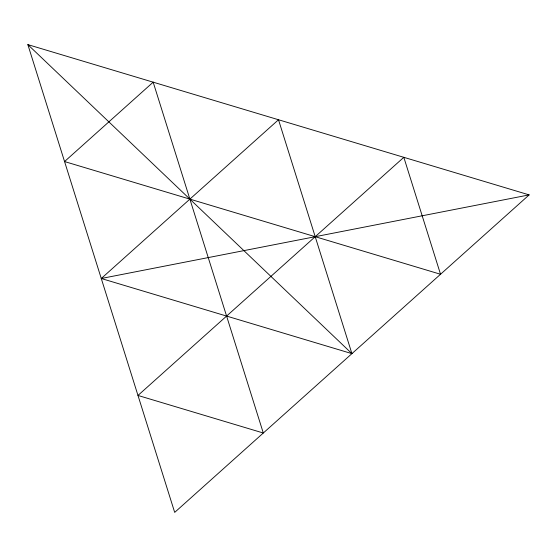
<?xml version="1.0" encoding="UTF-8"?>
<svg xmlns="http://www.w3.org/2000/svg" width="557" height="557" viewBox="0 0 557 557"><rect width="100%" height="100%" fill="white"/><g stroke="black" fill="none" stroke-linecap="round" stroke-linejoin="round"><path stroke-width="0.84" d="M101.27 278.5L278.5 119.748L351.92 353.639L101.27 278.5L529.15 194.887L174.689 512.391L27.85 44.609L529.15 194.887M27.85 44.609L351.92 353.639M153.175 82.178L64.556 161.551L440.531 274.26L403.825 157.318L137.976 395.449L263.301 433.012L153.175 82.178"/></g></svg>
